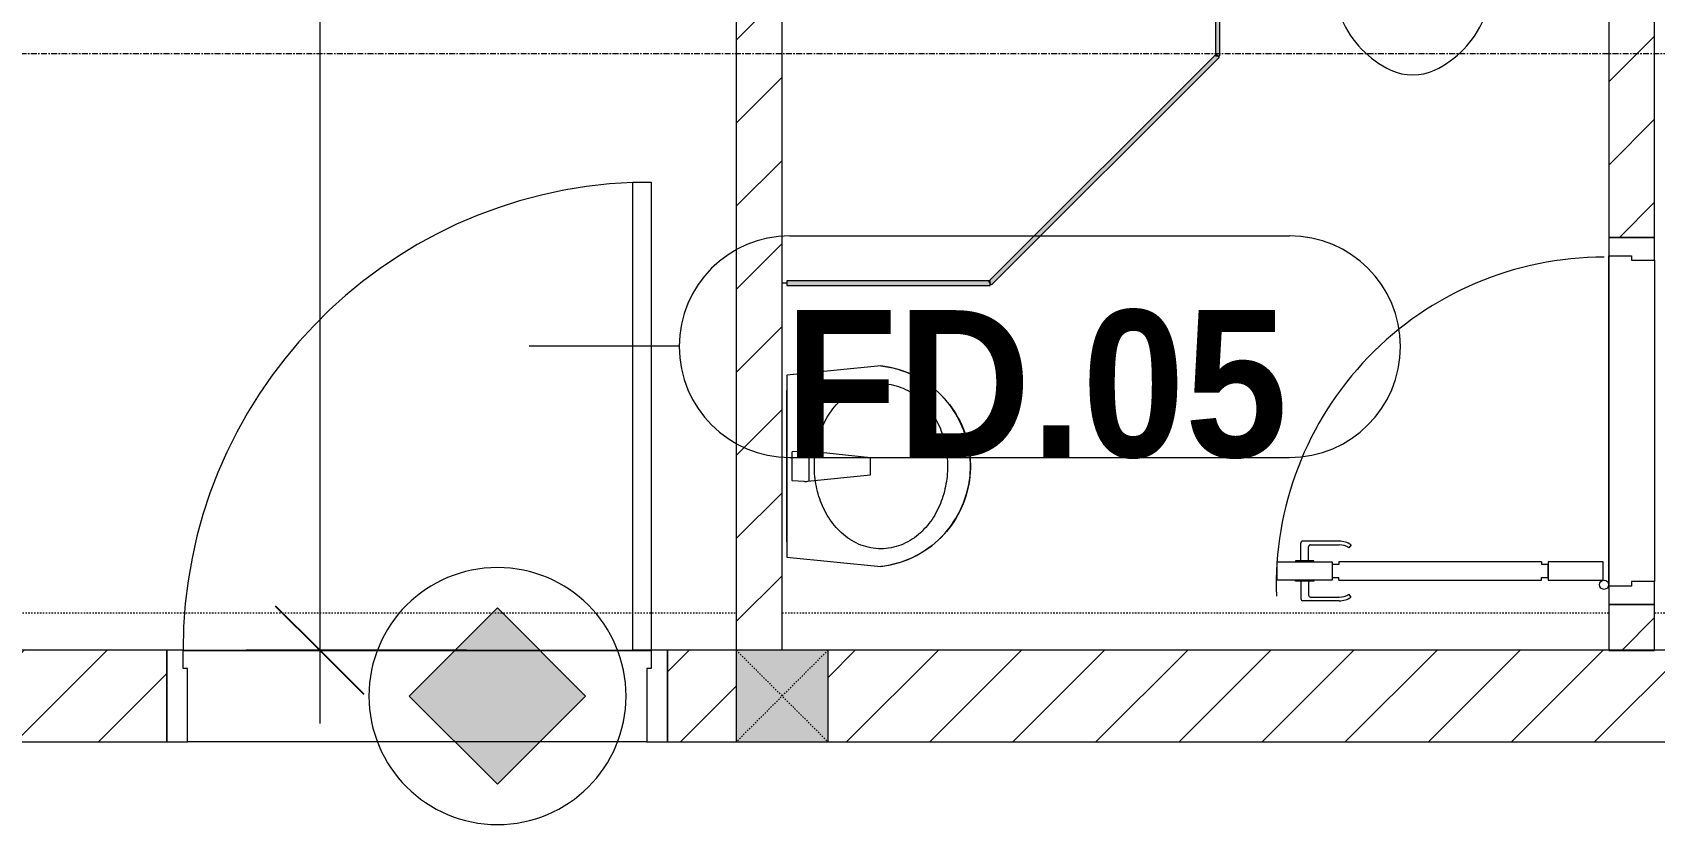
# Model space of a CAD drawing. Header units: millimetres. Extents: x 1591 to 240306, y -15958 to 82755.
# Drawn here: x 104321 to 107854, y 35357 to 37083 of the extents above; entities that cross this region are included whole.
import ezdxf

# ---------------------------------------------------------------- set-up
doc = ezdxf.new("R2010")
doc.units = ezdxf.units.MM
for name, pattern in [('Dash', [6, 3, -3]), ('Dash 1_8_', [6.35, 3.175, -3.175]), ('Grid Line', [22.225, 12.7, -3.175, 3.175, -3.175])]:
    doc.linetypes.add(name, pattern=pattern)
for name, color, linetype, lineweight in [('0-1', 7, 'Continuous', 5), ('A-ANNO-DIMS', 211, 'Continuous', 9), ('A-ANNO-DIMS-160', 211, 'Continuous', 9), ('A-ANNO-NOTE', 131, 'Continuous', 9), ('A-AREA', 32, 'Dash 1_8_', 9), ('A-DETL-GENF-1', 9, 'Continuous', 9), ('A-DETL-GENF-2', 1, 'Continuous', 9), ('A-DOOR-1', 254, 'Continuous', 9), ('A-DOOR-2', 9, 'Continuous', 9), ('A-DOOR-3', 1, 'Continuous', 9), ('A-DOOR-FRAM-1', 1, 'Continuous', 9), ('A-DOOR-IDEN', 31, 'Continuous', 9), ('A-FLOR-2', 9, 'Continuous', 9), ('A-GLAZ-CURT', 52, 'Continuous', 9), ('A-GLAZ-CURT-1', 254, 'Continuous', 9), ('A-GLAZ-CURT-2', 9, 'Continuous', 9), ('A-WALL', 113, 'Continuous', 9), ('A-WALL-1', 253, 'Continuous', 18), ('A-WALL-2', 9, 'Continuous', 9), ('A-WALL-3', 113, 'Continuous', 18), ('A-WALL-PATT-1', 10, 'Continuous', 9), ('A-WALL-PATT-2', 111, 'Continuous', 9), ('P-SANR-FIXT-1', 254, 'Continuous', 9), ('S-COLS', 52, 'Continuous', 9), ('S-COLS-5', 52, 'Continuous', 18), ('S-COLS-HDLN', 52, 'Dash', 9), ('S-GRID-1', 1, 'Grid Line', 9)]:
    doc.layers.add(name, color=color, linetype=linetype, lineweight=lineweight)
doc.styles.add('Arial_B_3', font='arialbd_0.ttf', dxfattribs={"width": 0.9, "height": 320})
doc.styles.add('UTM Avo', font='UTM Avo.ttf', dxfattribs={"width": 0.9, "height": 400})
doc.dimstyles.new('1_Dim_chi_tiet_2_5_1', dxfattribs={"dimscale": 304.8, "dimtxt": 399.720379, "dimasz": 0.629921, "dimexe": 0.524934, "dimexo": 0.0625, "dimgap": 0.052493, "dimtad": 1, "dimdec": 0, "dimrnd": 5, "dimzin": 0, "dimdsep": 46, "dimtxsty": 'UTM Avo', "dimblk1": 'OBLIQUE', "dimblk2": 'OBLIQUE', "dimsah": 1, "dimcen": 0.09, "dimdle": 0.524934, "dimazin": 0, "dimtfac": 1, "dimtdec": 4, "dimtix": 1, "dimtmove": 0, "dimatfit": 3, "dimfxl": 1.049869, "dimfxlon": 1, "dimtvp": 1, "dimtolj": 1, "dimtzin": 0, "dimarcsym": 2})
pattern_1 = [(45, (0, 0), (-90.50967, 90.50967), [])]

# ---------------------------------------------------------------- blocks, each defined once
blk = doc.blocks.new('DOOR_CW_01 CANH MO-PANEL KINH - DIG_02-800x2200-CỬA NHÔM KÍNH-V105-TKCS_MB TẦNG 3-4')
at = {"layer": 'A-DETL-GENF-1'}
for p, q in [((-347, 772), (-307, 772)), ((-347, 652), (-347, 772)), ((-307, 772), (-307, 652)), ((-392, 637), (-392, 716.5)), ((-349, 720.5), (-388, 720.5)), ((-349, 731.8), (-347, 731.8)), ((-349, 692.2), (-349, 731.8)), ((-347, 692.2), (-347, 731.8)), ((-307, 692.2), (-307, 731.8)), ((-305, 731.8), (-307, 731.8)), ((-305, 692.2), (-305, 731.8)), ((-305, 720.5), (-266, 720.5)), ((-262, 637), (-262, 716.5)), ((-384, 699.5), (-384, 637)), ((-349, 703.5), (-380, 703.5)), ((-347, 692.2), (-349, 692.2)), ((-307, 692.2), (-305, 692.2)), ((-305, 703.5), (-274, 703.5)), ((-270, 699.5), (-270, 637)), ((-307, 652), (-347, 652)), ((-347, 638), (-341, 638)), ((-347, 638), (-347, 196)), ((-313, 652), (-341, 652)), ((-341, 652), (-341, 638)), ((-313, 638), (-313, 652)), ((-307, 638), (-313, 638)), ((-307, 196), (-307, 638)), ((-383.9, 611.2), (-377.3, 615.8)), ((-270.1, 611.2), (-276.7, 615.8)), ((-347, 196), (-341, 196)), ((-307, 182), (-347, 182)), ((-347, 182), (-347, 62)), ((-341, 196), (-341, 182)), ((-341, 182), (-313, 182)), ((-307, 196), (-313, 196)), ((-313, 182), (-313, 196)), ((-307, 62), (-307, 182)), ((-347, 62), (-307, 62))]:
    blk.add_line(p, q, dxfattribs=at)
blk.add_circle((-357, 60), 10, dxfattribs=at)
for centre, radius, start, end in [((-357, 60), 714, 360, 92), ((-388, 716.5), 4, 90, 180), ((-266, 716.5), 4, 0, 90), ((-380, 699.5), 4, 90, 180), ((-274, 699.5), 4, 0, 90), ((-347, 637), 45, 180, 215), ((-347, 637), 37, 180, 215), ((-307, 637), 37, 325, 0), ((-307, 637), 45, 325, 0)]:
    blk.add_arc(centre, radius, start, end, dxfattribs=at)
at = {"layer": 'A-DOOR-2'}
for p, q in [((-360, 50), (-400, 50)), ((-400, 50), (-400, -50)), ((-360, 0), (-360, 50)), ((-357, 50), (-332, 50)), ((400, 50), (360, 50)), ((360, 50), (360, 0)), ((400, -50), (400, 50)), ((-350, 0), (-360, 0)), ((-350, -50), (-350, 0)), ((360, 0), (350, 0)), ((350, 0), (350, -50)), ((-400, -50), (-350, -50)), ((350, -50), (400, -50))]:
    blk.add_line(p, q, dxfattribs=at)
blk = doc.blocks.new('TOILET - TOILET-348229-TKCS_MB TẦNG 3-4')
at = {"layer": 'P-SANR-FIXT-1'}
for p, q in [((214.2, -19.1), (-214.2, -19.1)), ((194, -19.9), (-194, -19.9)), ((-171.7, -330.3), (-178.6, -355.5)), ((171.7, -330.3), (178.6, -355.5))]:
    blk.add_line(p, q, dxfattribs=at)
for centre, radius, start, end in [((-46.1, -111.1), 191.6, 151.2809, 176.4513), ((-9.8, -107.2), 207.3, 156.2862, 203.7138), ((-193.7, -26.4), 6.48, 92.3168, 156.2862), ((193.7, -26.4), 6.48, 23.7138, 87.6832), ((9.8, -107.2), 207.3, 336.2862, 23.7138), ((46.1, -111.1), 191.6, 3.5487, 28.7191), ((1.9, -114.1), 239.7, 176.4513, 195.2961), ((-1.9, -114.1), 239.7, 344.7039, 3.5487), ((-4, -115.7), 233.6, 195.2961, 215.2147), ((-189.1, -185.5), 11.7, 205.4105, 277.5788), ((0.6, -792.1), 586.9, 95.8322, 108.9927), ((178.9, -2951.3), 2778.4, 97.2351, 97.5788), ((-14.3, -1400.4), 1215.6, 90.3974, 97.407), ((0, -416), 206.1, 90, 122.0732), ((0, -786.7), 581.5, 84.1678, 95.8322), ((0, -3462.8), 3278, 89.6026, 90.3974), ((0, -416), 206.1, 57.9268, 90), ((14.3, -1400.4), 1215.6, 82.593, 89.6026), ((-0.6, -792.1), 586.9, 71.0073, 84.1678), ((-178.9, -2951.3), 2778.4, 82.4212, 82.7649), ((189.1, -185.5), 11.7, 262.4212, 334.5895), ((4, -115.7), 233.6, 324.7853, 344.7039), ((-195, -224.1), 13.8, 230.6724, 288.9927), ((-0.4, -384), 179.5, 127.4036, 162.5964), ((0.4, -384), 179.5, 17.4036, 52.5964), ((195, -224.1), 13.8, 251.0073, 309.3276), ((-343.5, -327.4), 167.3, 355.4559, 27.38), ((343.5, -327.4), 167.3, 152.62, 184.5441), ((-719.2, -297.5), 544.3, 346.0536, 355.4559), ((719.2, -297.5), 544.3, 184.5441, 190.2879), ((-1948.3, -805.1), 2171.2, 9.681, 10.8949), ((137.1, -461.2), 329.8, 174.3487, 207.6878), ((-137.1, -461.2), 329.8, 332.3122, 3.6835), ((45.1, -528.6), 217.6, 203.2216, 244.7718), ((-45.1, -528.6), 217.6, 295.2282, 336.7784), ((0, -624.4), 111.7, 244.7718, 295.2282)]:
    blk.add_arc(centre, radius, start, end, dxfattribs=at)
blk = doc.blocks.new('bonruatreo - Chậu rửa-V107-TKCS_MB TẦNG 3-4')
at = {"layer": 'P-SANR-FIXT-1'}
for p, q in [((-218.6, 205), (-198.4, 0)), ((-18.5, 182.5), (-32.2, 52.9)), ((18.5, 182.5), (-18.5, 182.5)), ((33, 45.4), (18.5, 182.5)), ((198.4, 0), (218.6, 205)), ((-35.6, 54.2), (-44.7, 54.2)), ((-44.7, 54.2), (-44.7, 42.8)), ((-44.7, 42.8), (-35.6, 42.8)), ((-35.6, 52.9), (-35.6, 54.2)), ((-32.2, 52.9), (-35.6, 52.9)), ((-35.6, 44.2), (-35.6, 52.9)), ((-35.6, 42.8), (-35.6, 44.2)), ((-35.6, 44.2), (-33.1, 44.2)), ((-32.2, 52.9), (-33.1, 44.2)), ((-33, 37.3), (-31.4, 12.2)), ((32.7, 48.5), (-32.7, 48.5)), ((31.4, 12.2), (33, 37.3)), ((-198.4, 0), (198.4, 0)), ((165, 0), (-165, 0)), ((-30.2, 11), (30.2, 11))]:
    blk.add_line(p, q, dxfattribs=at)
at = {"layer": 'P-SANR-FIXT-1', "flags": 128}
blk.add_lwpolyline([(-218.6, 205), (-217.4, 213.7), (-215.9, 222.4), (-214, 231), (-211.8, 239.5), (-209.3, 247.9), (-206.4, 256.2), (-203.2, 264.4), (-199.6, 272.5), (-195.8, 280.4), (-191.6, 288.1), (-187.1, 295.7), (-182.3, 303.1), (-177.3, 310.3), (-171.9, 317.3), (-166.3, 324.1), (-160.4, 330.6), (-154.2, 336.9), (-147.8, 342.9), (-141.2, 348.7), (-134.3, 354.2), (-127.3, 359.4), (-120, 364.4), (-112.5, 369), (-104.9, 373.4), (-97.1, 377.4), (-89.1, 381.2), (-81, 384.6), (-72.7, 387.6), (-64.4, 390.4), (-55.9, 392.8), (-47.3, 394.8), (-38.7, 396.6), (-30, 397.9), (-21.3, 399), (-12.5, 399.6), (-3.7, 400), (5.1, 399.9), (13.9, 399.6), (22.6, 398.8), (31.4, 397.8), (40.1, 396.3), (48.7, 394.5), (57.2, 392.4), (65.7, 390), (74, 387.2), (82.2, 384.1), (90.3, 380.6), (98.3, 376.8), (106.1, 372.7), (113.7, 368.3), (121.1, 363.6), (128.4, 358.7), (135.4, 353.4), (142.2, 347.8), (148.8, 342), (155.2, 335.9), (161.3, 329.6), (167.2, 323), (172.8, 316.2), (178.1, 309.2), (183.1, 302), (187.8, 294.6), (192.2, 287), (196.4, 279.2), (200.2, 271.3), (203.7, 263.2), (206.8, 255), (209.7, 246.6), (212.2, 238.2), (214.3, 229.7), (216.1, 221.1), (217.6, 212.4), (218.6, 205)], dxfattribs=at)
at = {"layer": 'P-SANR-FIXT-1'}
for centre, radius, start, end in [((0, 180), 220, 6.525, 173.475), ((5.5, 41.4), 38.7, 175.8543, 186.034), ((-5.5, 41.4), 38.7, 353.966, 6.034), ((-30.1, 12.3), 1.3, 183.5997, 268.7722), ((30.1, 12.3), 1.3, 271.2278, 356.4003)]:
    blk.add_arc(centre, radius, start, end, dxfattribs=at)
for points in [[(-180, 205), (-180, 212.4), (-178.6, 227.3), (-172.4, 248.8), (-162.5, 268.9), (-149.4, 287), (-133.8, 303), (-116.1, 316.6), (-96.9, 327.9), (-76.5, 336.8), (-55.2, 343.5), (-33.3, 347.9), (-11.2, 350.1), (11.1, 350.1), (33.3, 347.9), (55.2, 343.5), (76.5, 336.8), (96.9, 327.9), (116.1, 316.6), (133.8, 302.9), (149.5, 287), (162.5, 268.8), (172.4, 248.8), (178.6, 227.3), (180, 212.4), (180, 205)], [(180, 205), (180, 197.6), (178.6, 182.7), (172.4, 161.2), (162.5, 141.2), (149.5, 123), (133.8, 107.1), (116.1, 93.4), (96.9, 82.1), (76.5, 73.2), (55.2, 66.5), (33.3, 62.1), (11.1, 59.9), (-11.2, 59.9), (-33.3, 62.1), (-55.2, 66.5), (-76.5, 73.2), (-96.9, 82.1), (-116.1, 93.4), (-133.8, 107), (-149.4, 123), (-162.5, 141.1), (-172.4, 161.2), (-178.6, 182.7), (-180, 197.6), (-180, 205)]]:
    blk.add_open_spline(points, degree=3, dxfattribs=at)
blk = doc.blocks.new('System Panel - Glazed-647900-TKCS_MB TẦNG 3-4')
at = {"layer": 'A-GLAZ-CURT'}
blk.add_hatch(color=256, dxfattribs=at).paths.add_polyline_path([(-221.3, 5), (-221.3, -5), (221.3, -5), (221.3, 5), (-65.6, 5)])
at = {"layer": 'A-GLAZ-CURT-2'}
for p, q in [((221.3, 5), (-221.3, 5)), ((-221.3, 5), (-221.3, -5)), ((221.3, -5), (221.3, 5)), ((-221.3, -5), (221.3, -5))]:
    blk.add_line(p, q, dxfattribs=at)
blk = doc.blocks.new('System Panel - Glazed-579379-TKCS_MB TẦNG 3-4')
at = {"layer": 'A-GLAZ-CURT'}
blk.add_hatch(color=256, dxfattribs=at).paths.add_polyline_path([(350.6, 5), (-350.6, 5), (-350.6, -5), (350.6, -5)])
at = {"layer": 'A-GLAZ-CURT-2'}
for p, q in [((350.6, 5), (-350.6, 5)), ((-350.6, 5), (-350.6, -5)), ((350.6, -5), (350.6, 5)), ((-350.6, -5), (350.6, -5))]:
    blk.add_line(p, q, dxfattribs=at)
blk = doc.blocks.new('System Panel - Glazed-703244-TKCS_MB TẦNG 3-4')
at = {"layer": 'A-GLAZ-CURT'}
blk.add_hatch(color=256, dxfattribs=at).paths.add_polyline_path([(-346.9, -5), (346.9, -5), (346.9, 5), (-346.9, 5)])
at = {"layer": 'A-GLAZ-CURT-2'}
for p, q in [((346.9, 5), (-346.9, 5)), ((-346.9, 5), (-346.9, -5)), ((346.9, -5), (346.9, 5)), ((-346.9, -5), (346.9, -5))]:
    blk.add_line(p, q, dxfattribs=at)
blk = doc.blocks.new('NCV_TKTC_TANG 3 - 4_rvt-2-TKCS_MB TẦNG 3-4')
at = {"layer": 'A-WALL-PATT-1'}
h = blk.add_hatch(dxfattribs=at)
h.set_pattern_fill('FP_1', color=256, style=0, pattern_type=2)
h.set_pattern_definition(pattern_1)
h.paths.add_polyline_path([(94852.6, 35737.4), (94952.6, 35737.4), (94952.6, 37736.9), (94852.6, 37736.9), (94852.6, 35786.5)])
h.paths.add_polyline_path([(94852.6, 37836.9), (94952.6, 37836.9), (94952.6, 40136.9), (94852.6, 40136.9), (94852.6, 37902.9)])
h = blk.add_hatch(dxfattribs=at)
h.set_pattern_fill('FP_1', color=256, style=0, pattern_type=2)
h.set_pattern_definition(pattern_1)
h.paths.add_polyline_path([(96752.6, 35736.9), (96852.6, 35736.9), (96852.6, 35836.9), (96752.6, 35836.9)])
h.paths.add_polyline_path([(96752.6, 36636.9), (96852.6, 36636.9), (96852.6, 37736.9), (96752.6, 37736.9), (96752.6, 37373.8)])
at = {"layer": 'A-FLOR-2'}
for p, q in [((96752.6, 36596.9), (96752.6, 35876.9)), ((96852.6, 36586.9), (96852.6, 35886.9)), ((94962.6, 36536.9), (94952.6, 36536.9)), ((93647.6, 35736.9), (94667.6, 35736.9))]:
    blk.add_line(p, q, dxfattribs=at)
at = {"layer": 'A-WALL-1'}
for p, q in [((94852.6, 37736.9), (94852.6, 35737.4)), ((94952.6, 35737.4), (94952.6, 37736.9)), ((96752.6, 37736.9), (96752.6, 36636.9)), ((96852.6, 36636.9), (96852.6, 37736.9)), ((96752.6, 36636.9), (96852.6, 36636.9)), ((96852.6, 35836.9), (96752.6, 35836.9)), ((96752.6, 35836.9), (96752.6, 35736.9)), ((96852.6, 35736.9), (96852.6, 35836.9)), ((96752.6, 35736.9), (96852.6, 35736.9))]:
    blk.add_line(p, q, dxfattribs=at)
at = {"layer": 'A-WALL-2'}
for p, q in [((96752.6, 35876.9), (96752.6, 36596.9)), ((96852.6, 36586.9), (96852.6, 35886.9))]:
    blk.add_line(p, q, dxfattribs=at)
at = {"layer": 'A-DOOR-1', "rotation": 89.99999999999886}
blk.add_blockref('DOOR_CW_01 CANH MO-PANEL KINH - DIG_02-800x2200-CỬA NHÔM KÍNH-V105-TKCS_MB TẦNG 3-4', (96802.6, 36236.9), dxfattribs=at)
at = {"layer": 'A-GLAZ-CURT-1'}
for name, p, rotation in [('System Panel - Glazed-703244-TKCS_MB TẦNG 3-4', (95900.9, 37379.6), 89.99999999999928), ('System Panel - Glazed-579379-TKCS_MB TẦNG 3-4', (95653, 36784.8), 45)]:
    blk.add_blockref(name, p, dxfattribs=dict(at, rotation=rotation))
blk.add_blockref('System Panel - Glazed-647900-TKCS_MB TẦNG 3-4', (95183.9, 36536.9), dxfattribs=at)
at = {"layer": 'P-SANR-FIXT-1'}
blk.add_blockref('TOILET - TOILET-348229-TKCS_MB TẦNG 3-4', (96325.9, 37726.9), dxfattribs=at)
at = {"layer": 'P-SANR-FIXT-1', "rotation": 270.0000000000001}
blk.add_blockref('bonruatreo - Chậu rửa-V107-TKCS_MB TẦNG 3-4', (94962.6, 36138.3), dxfattribs=at)
blk = doc.blocks.new('FD_05 - FD_05-1000x2200mm-835434-TKCS_MB TẦNG 3-4')
at = {"layer": 'A-DETL-GENF-2'}
for p, q in [((470, 100), (470, 1120)), ((470, 1120), (510, 1120)), ((510, 1120), (510, 100)), ((510, 100), (470, 100))]:
    blk.add_line(p, q, dxfattribs=at)
blk.add_arc((510, 100), 1020, 92.2475, 180, dxfattribs=at)
at = {"layer": 'A-DOOR-FRAM-1'}
for p, q in [((-510, 100), (-545, 100)), ((-545, 100), (-545, -100)), ((-510, 60), (-510, 100)), ((545, 100), (510, 100)), ((510, 100), (510, 60)), ((545, -100), (545, 100)), ((-500, 60), (-510, 60)), ((-500, -100), (-500, 60)), ((510, 60), (500, 60)), ((500, 60), (500, -100)), ((-545, -100), (-500, -100)), ((500, -100), (545, -100))]:
    blk.add_line(p, q, dxfattribs=at)
blk = doc.blocks.new('G1_SOF - BO TRU - 200x200-3054293-TKCS_MB TẦNG 3-4')
at = {"layer": 'S-COLS'}
blk.add_hatch(color=256, dxfattribs=at).paths.add_polyline_path([(100, -100), (100, 100), (-100, 100), (-100, -100)])
at = {"layer": 'S-COLS-5'}
for p, q in [((100, 100), (-100, 100)), ((-100, 100), (-100, -100)), ((100, -100), (100, 100)), ((-100, -100), (100, -100))]:
    blk.add_line(p, q, dxfattribs=at)
at = {"layer": 'S-COLS-HDLN'}
for p, q in [((100, 100), (-100, -100)), ((-100, 100), (100, -100))]:
    blk.add_line(p, q, dxfattribs=at)
blk = doc.blocks.new('HDNDCT_GHI CHÚ CỬA CHỐNG CHÁY EI30 - HDNDCT_GHI CHÚ CỬA CHỐNG CHÁY EI30-2461928-TKCS_MB TẦNG 3-4')
at = {"layer": 'A-ANNO-NOTE'}
blk.add_hatch(color=256, dxfattribs=at).paths.add_polyline_path([(-1.2, 0), (0, 1.2), (1.2, 0), (0, -1.2)])
for p, q in [((0, 1.2), (-1.2, 0)), ((1.2, 0), (0, 1.2)), ((-1.2, 0), (0, -1.2)), ((0, -1.2), (1.2, 0))]:
    blk.add_line(p, q, dxfattribs=at)
for start, end in [(360, 180), (180, 360)]:
    blk.add_arc((0, 0), 1.75, start, end, dxfattribs=at)
blk = doc.blocks.new('STN_Door Tag - STN_Door Tag-1788670-TKCS_MB TẦNG 3-4')
at = {"layer": 'A-DOOR-IDEN'}
for p, q in [((-3.37, 1.495), (3.431, 1.495)), ((-3.37, -1.524), (3.431, -1.524))]:
    blk.add_line(p, q, dxfattribs=at)
for centre, start, end in [((-3.37, -0.015), 90, 270), ((3.431, -0.015), 270, 90)]:
    blk.add_arc(centre, 1.509, start, end, dxfattribs=at)
blk = doc.blocks.new('DIMBLOCK381-TKCS_MB TẦNG 3-4')
at = {"layer": 'A-ANNO-DIMS-160'}
for p, q in [((104946.6, 44496.9), (104946.6, 35577.4)), ((105266.6, 44336.9), (104786.6, 44336.9)), ((104946.6, 44336.9), (105266.6, 44336.9)), ((105266.6, 35737.4), (104786.6, 35737.4)), ((104946.6, 35737.4), (105266.6, 35737.4))]:
    blk.add_line(p, q, dxfattribs=at)
at = {"layer": 'A-ANNO-DIMS-160', "lineweight": 25}
for p, q in [((104946.6, 44336.9), (104850.6, 44432.9)), ((104946.6, 44336.9), (105042.6, 44240.9)), ((104946.6, 35737.4), (104850.6, 35833.4)), ((104946.6, 35737.4), (105042.6, 35641.4))]:
    blk.add_line(p, q, dxfattribs=at)
at = {"layer": 'A-ANNO-DIMS-160', "color": 0, "insert": (104426.9, 39489.4), "char_height": 400, "width": 1314.636, "attachment_point": 1, "rotation": 90, "line_spacing_factor": 1.110334, "style": 'UTM Avo'}
blk.add_mtext('8600', dxfattribs=at)
blk = doc.blocks.new('_Oblique')
at = {"color": 0, "linetype": 'ByBlock', "lineweight": -2}
blk.add_line((-0.5, -0.5), (0.5, 0.5), dxfattribs=at)

msp = doc.modelspace()

# ---------------------------------------------------------------- hatches: boundary and pattern name
at = {"layer": 'A-WALL-PATT-2'}
h = msp.add_hatch(dxfattribs=at)
h.set_pattern_fill('FP_1', color=256, style=0, pattern_type=2)
h.set_pattern_definition([(45, (11001.35, 0), (-90.50967, 90.50967), [])])
h.paths.add_polyline_path([(119053.9, 35537.4), (119053.9, 35737.4), (115413.9, 35737.4), (115413.9, 35537.4), (117088.8, 35537.4)])
h.paths.add_polyline_path([(112813.9, 35537.4), (112813.9, 35737.4), (111053.9, 35737.4), (111053.9, 35537.4)])
h.paths.add_polyline_path([(113903.9, 35537.4), (115213.9, 35537.4), (115213.9, 35737.4), (113903.9, 35737.4)])
h.paths.add_polyline_path([(110640.7, 35537.4), (110853.9, 35537.4), (110853.9, 35737.4), (106053.8, 35737.4), (106053.8, 35537.4), (107416.6, 35537.4)])
h.paths.add_polyline_path([(105804.6, 35537.4), (105853.8, 35537.4), (105853.8, 35737.4), (105703.9, 35737.4), (105703.9, 35537.4)])
h.paths.add_polyline_path([(102654, 35537.4), (102653.9, 35737.4), (100893.9, 35737.4), (100893.9, 35537.4), (100968.6, 35537.4)])
h.paths.add_polyline_path([(102854, 35537.4), (104613.9, 35537.4), (104613.9, 35737.4), (102854, 35737.4)])
h.paths.add_polyline_path([(97653.6, 35537.4), (97653.6, 35737.4), (94653.9, 35737.4), (94653.9, 35537.4)])
h.paths.add_polyline_path([(98550.5, 35537.4), (99803.9, 35537.4), (99803.9, 35737.4), (97853.6, 35737.4), (97853.6, 35537.4)])

# ---------------------------------------------------------------- linework, layer by layer
at = {"layer": 'A-AREA'}
for p, q in [((103448.3, 35818.8), (105853.9, 35818.8)), ((105953.9, 35818.8), (107753.9, 35818.8)), ((107853.9, 35818.8), (109268.9, 35818.8))]:
    msp.add_line(p, q, dxfattribs=at)
at = {"layer": 'A-DOOR-IDEN'}
msp.add_line((105402.8, 36400.7), (105729.5, 36400.6), dxfattribs=at)
at = {"layer": 'A-WALL'}
for p, q in [((104648.9, 35737.4), (105668.9, 35737.4)), ((105658.9, 35537.4), (104658.9, 35537.4))]:
    msp.add_line(p, q, dxfattribs=at)
at = {"layer": 'A-WALL-3'}
for p, q in [((104613.9, 35737.4), (102854, 35737.4)), ((104613.9, 35537.4), (104613.9, 35737.4)), ((105853.8, 35737.4), (105703.9, 35737.4)), ((105703.9, 35737.4), (105703.9, 35537.4)), ((110853.9, 35737.4), (106053.8, 35737.4)), ((102854, 35537.4), (104613.9, 35537.4)), ((105703.9, 35537.4), (105853.8, 35537.4)), ((106053.8, 35537.4), (110853.9, 35537.4))]:
    msp.add_line(p, q, dxfattribs=at)
at = {"layer": 'S-GRID-1'}
msp.add_line((139245.7, 37036.9), (45492.6, 37036.9), dxfattribs=at)

# ---------------------------------------------------------------- block references
at = {"layer": '0-1'}
msp.add_blockref('NCV_TKTC_TANG 3 - 4_rvt-2-TKCS_MB TẦNG 3-4', (11001.4, 0), dxfattribs=at)
at = {"layer": 'A-ANNO-NOTE', "xscale": 160, "yscale": 160, "zscale": 160}
msp.add_blockref('HDNDCT_GHI CHÚ CỬA CHỐNG CHÁY EI30 - HDNDCT_GHI CHÚ CỬA CHỐNG CHÁY EI30-2461928-TKCS_MB TẦNG 3-4', (105333.8, 35637.4), dxfattribs=at)
at = {"layer": 'A-DOOR-3'}
msp.add_blockref('FD_05 - FD_05-1000x2200mm-835434-TKCS_MB TẦNG 3-4', (105158.9, 35637.4), dxfattribs=at)
at = {"layer": 'A-DOOR-IDEN', "xscale": 159.9999999999999, "yscale": 159.9999999999999, "zscale": 159.9999999999999}
msp.add_blockref('STN_Door Tag - STN_Door Tag-1788670-TKCS_MB TẦNG 3-4', (106510.1, 36401.3), dxfattribs=at)
at = {"layer": 'S-COLS'}
msp.add_blockref('G1_SOF - BO TRU - 200x200-3054293-TKCS_MB TẦNG 3-4', (105953.8, 35637.4), dxfattribs=at)

# ---------------------------------------------------------------- texts
at = {"layer": 'A-DOOR-IDEN', "insert": (106506.9, 36316), "char_height": 320, "width": 1124.64, "attachment_point": 5, "line_spacing_factor": 0.936439, "style": 'Arial_B_3'}
msp.add_mtext('\\pt7.2,14.4,21.6,28.8,36,43.2,50.4,57.6,64.8,72,79.2,86.4,93.6,100.8,108,115.2,122.4,129.6,136.8,144,151.2,158.4,165.6,172.8,180,187.2,194.4,201.6,208.8,216,223.2,230.4;FD.05', dxfattribs=at)

# ---------------------------------------------------------------- dimensions: what is measured, and where the dimension line sits
at = {"layer": 'A-ANNO-DIMS'}
dim = msp.add_linear_dim(base=(104946.5705, 35737.3629), p1=(105266.5705, 44336.936), p2=(105266.5705, 35737.3629), angle=90, dimstyle='1_Dim_chi_tiet_2_5_1', override={"dimpost": '<>', "dimfxl": 8599.573178}, dxfattribs=at)
dim.commit()
dim.dimension.update_dxf_attribs({"geometry": 'DIMBLOCK381-TKCS_MB TẦNG 3-4', "text_midpoint": (104723.5784, 40037.1494)})

doc.saveas('drawing.dxf')
